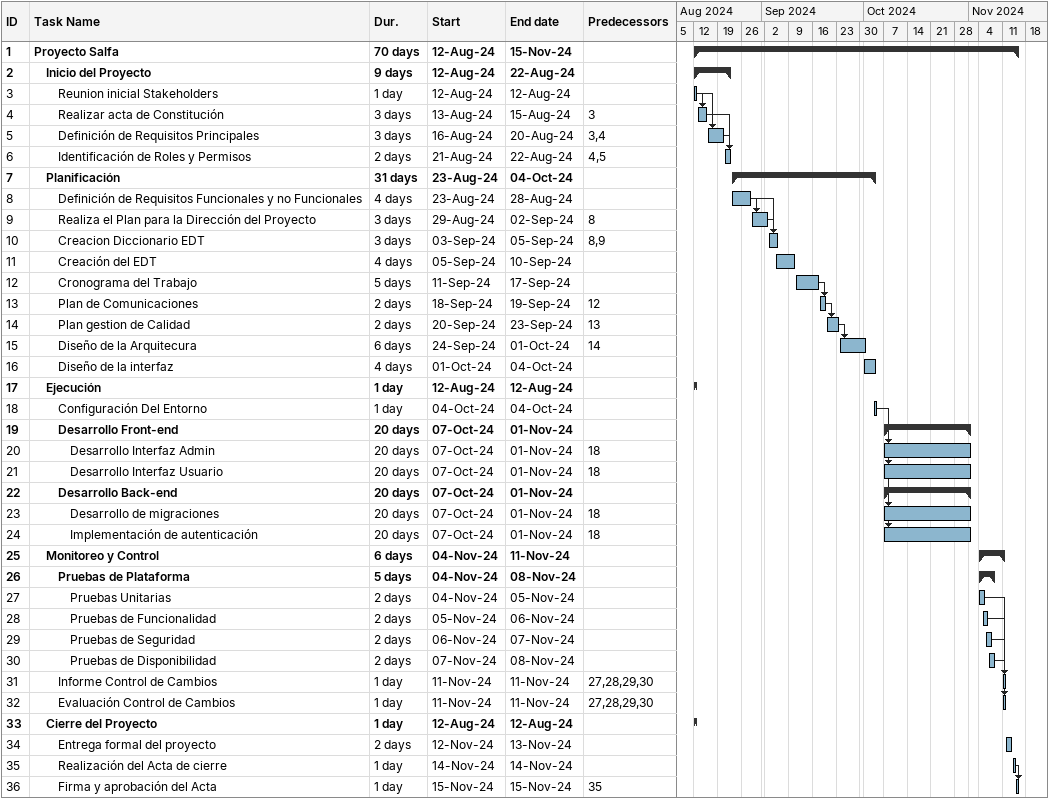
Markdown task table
| ID | Level | Task | Duration | Start | Finish | Predecessors |
|---|---|---|---|---|---|---|
| 1 | 1 | **Proyecto Salfa** | 70d | 2024-08-12 | 2024-11-15 |  |
| 2 | 2 | **Inicio del Proyecto** | 9d | 2024-08-12 | 2024-08-22 |  |
| 3 | 3 | Reunion inicial Stakeholders | 1d | 2024-08-12 | 2024-08-12 |  |
| 4 | 3 | Realizar acta de Constitución | 3d | 2024-08-13 | 2024-08-15 | 3 |
| 5 | 3 | Definición de Requisitos Principales | 3d | 2024-08-16 | 2024-08-20 | 3, 4 |
| 6 | 3 | Identificación de Roles y Permisos | 2d | 2024-08-21 | 2024-08-22 | 4, 5 |
| 7 | 2 | **Planificación** | 31d | 2024-08-23 | 2024-10-04 |  |
| 8 | 3 | Definición de Requisitos Funcionales y no Funcionales | 4d | 2024-08-23 | 2024-08-28 |  |
| 9 | 3 | Realiza el Plan para la Dirección del Proyecto | 3d | 2024-08-29 | 2024-09-02 | 8 |
| 10 | 3 | Creacion Diccionario EDT | 3d | 2024-09-03 | 2024-09-05 | 8, 9 |
| 11 | 3 | Creación del EDT | 4d | 2024-09-05 | 2024-09-10 |  |
| 12 | 3 | Cronograma del Trabajo | 5d | 2024-09-11 | 2024-09-17 |  |
| 13 | 3 | Plan de Comunicaciones | 2d | 2024-09-18 | 2024-09-19 | 12 |
| 14 | 3 | Plan gestion de Calidad | 2d | 2024-09-20 | 2024-09-23 | 13 |
| 15 | 3 | Diseño de la Arquitecura | 6d | 2024-09-24 | 2024-10-01 | 14 |
| 16 | 3 | Diseño de la interfaz | 4d | 2024-10-01 | 2024-10-04 |  |
| 17 | 2 | **Ejecución** | 1d | 2024-08-12 | 2024-08-12 |  |
| 18 | 3 | Configuración Del Entorno | 1d | 2024-10-04 | 2024-10-04 |  |
| 19 | 3 | **Desarrollo Front-end** | 20d | 2024-10-07 | 2024-11-01 |  |
| 20 | 4 | Desarrollo Interfaz Admin | 20d | 2024-10-07 | 2024-11-01 | 18 |
| 21 | 4 | Desarrollo Interfaz Usuario | 20d | 2024-10-07 | 2024-11-01 | 18 |
| 22 | 3 | **Desarrollo Back-end** | 20d | 2024-10-07 | 2024-11-01 |  |
| 23 | 4 | Desarrollo de migraciones | 20d | 2024-10-07 | 2024-11-01 | 18 |
| 24 | 4 | Implementación de autenticación | 20d | 2024-10-07 | 2024-11-01 | 18 |
| 25 | 2 | **Monitoreo y Control** | 6d | 2024-11-04 | 2024-11-11 |  |
| 26 | 3 | **Pruebas de Plataforma** | 5d | 2024-11-04 | 2024-11-08 |  |
| 27 | 4 | Pruebas Unitarias | 2d | 2024-11-04 | 2024-11-05 |  |
| 28 | 4 | Pruebas de Funcionalidad | 2d | 2024-11-05 | 2024-11-06 |  |
| 29 | 4 | Pruebas de Seguridad | 2d | 2024-11-06 | 2024-11-07 |  |
| 30 | 4 | Pruebas de Disponibilidad | 2d | 2024-11-07 | 2024-11-08 |  |
| 31 | 3 | Informe Control de Cambios | 1d | 2024-11-11 | 2024-11-11 | 27, 28, 29, 30 |
| 32 | 3 | Evaluación Control de Cambios | 1d | 2024-11-11 | 2024-11-11 | 27, 28, 29, 30 |
| 33 | 2 | **Cierre del Proyecto** | 1d | 2024-08-12 | 2024-08-12 |  |
| 34 | 3 | Entrega formal del proyecto | 2d | 2024-11-12 | 2024-11-13 |  |
| 35 | 3 | Realización del Acta de cierre | 1d | 2024-11-14 | 2024-11-14 |  |
| 36 | 3 | Firma y aprobación del Acta | 1d | 2024-11-15 | 2024-11-15 | 35 |
